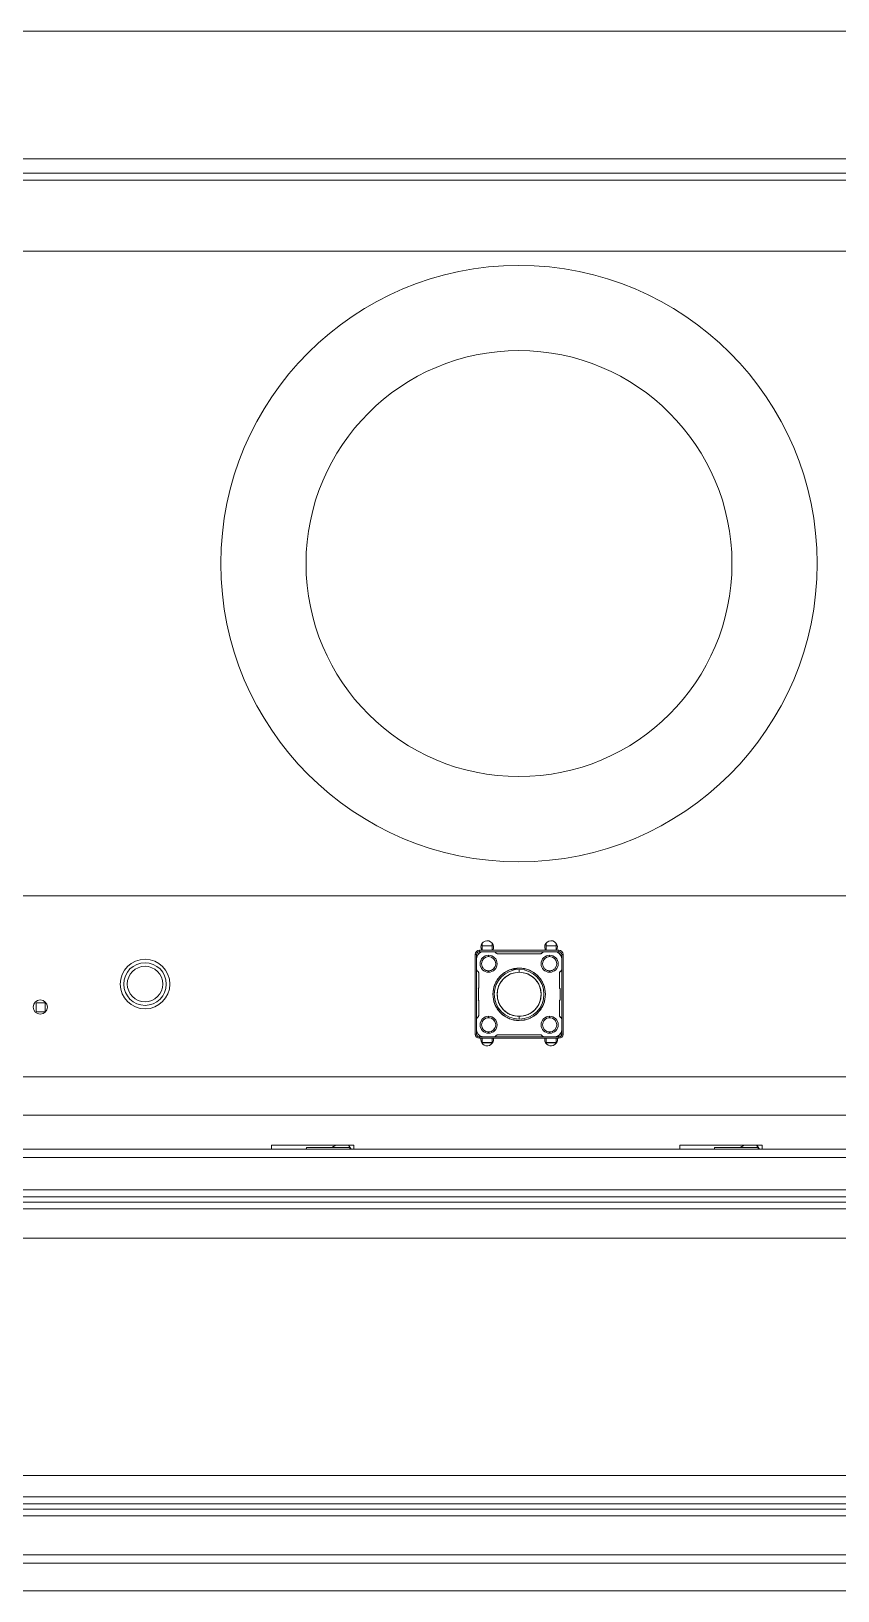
# Model space of a CAD drawing. Header units: millimetres. Extents: x -1 to 210, y -19 to 296.
# Drawn here: x 70.4 to 127.2, y 186.2 to 296.1 of the extents above; entities that cross this region are included whole.
import ezdxf

# ---------------------------------------------------------------- set-up
doc = ezdxf.new("R2010")
doc.units = ezdxf.units.MM

msp = doc.modelspace()

# ---------------------------------------------------------------- linework, layer by layer
at = {"color": 7, "linetype": 'Continuous', "lineweight": 15}
for p, q in [((48.35, 296.08), (161.13, 296.08)), ((161.13, 287.08), (48.35, 287.08)), ((161.13, 286.08), (48.35, 286.08)), ((160.91, 285.58), (48.58, 285.58)), ((158.57, 280.58), (50.91, 280.58)), ((39.45, 235.18), (169.45, 235.18)), ((102.15, 231.85), (102.15, 231.65)), ((102.85, 231.65), (102.85, 231.85)), ((106.65, 231.65), (106.65, 231.85)), ((107.35, 231.85), (107.35, 231.65)), ((101.65, 231.05), (101.65, 225.45)), ((101.75, 231.05), (101.65, 231.05)), ((101.75, 230.75), (101.75, 231.05)), ((101.75, 230.01), (101.75, 230.75)), ((107.55, 231.35), (101.95, 231.35)), ((101.95, 231.25), (101.95, 231.35)), ((101.95, 231.25), (102.25, 231.25)), ((102.15, 231.65), (102.85, 231.65)), ((102.85, 231.65), (102.15, 231.65)), ((102.15, 231.65), (102.15, 231.35)), ((102.31, 231.35), (102.15, 231.35)), ((102.25, 231.25), (102.99, 231.25)), ((102.6, 230.9), (102.6, 231)), ((102.85, 231.35), (102.69, 231.35)), ((102.85, 231.35), (102.85, 231.65)), ((102.99, 231.25), (106.51, 231.25)), ((103.25, 231.1), (106.25, 231.1)), ((106.51, 231.25), (107.25, 231.25)), ((107.35, 231.65), (106.65, 231.65)), ((107.35, 231.65), (106.65, 231.65)), ((106.65, 231.65), (106.65, 231.35)), ((106.81, 231.35), (106.65, 231.35)), ((106.9, 230.9), (106.9, 231)), ((107.35, 231.35), (107.19, 231.35)), ((107.25, 231.25), (107.55, 231.25)), ((107.35, 231.35), (107.35, 231.65)), ((107.55, 231.25), (107.55, 231.35)), ((107.75, 231.05), (107.75, 230.75)), ((107.85, 231.05), (107.75, 231.05)), ((107.75, 230.01), (107.75, 230.75)), ((107.85, 225.45), (107.85, 231.05)), ((101.75, 226.49), (101.75, 230.01)), ((101.9, 228.7), (101.9, 229.75)), ((102.6, 229.8), (102.6, 229.9)), ((104.75, 230.1), (104.09, 229.97)), ((104.75, 229.8), (104.75, 230)), ((106.9, 229.8), (106.9, 229.9)), ((107.6, 229.75), (107.6, 228.7)), ((107.75, 226.49), (107.75, 230.01)), ((101.88, 227.86), (101.88, 228.63)), ((107.63, 228.63), (107.63, 227.86)), ((71.36, 227.64), (70.73, 227.64)), ((70.73, 227.64), (70.73, 227.01)), ((71.36, 227.01), (71.36, 227.64)), ((101.9, 226.75), (101.9, 227.8)), ((107.6, 227.8), (107.6, 226.75)), ((70.73, 227.01), (71.36, 227.01)), ((101.75, 225.75), (101.75, 226.49)), ((102.6, 226.6), (102.6, 226.7)), ((104.75, 226.5), (104.75, 226.7)), ((104.75, 226.4), (104.89, 226.42)), ((106.9, 226.7), (106.9, 226.6)), ((107.75, 226.49), (107.75, 225.75)), ((101.65, 225.45), (101.75, 225.45)), ((101.75, 225.45), (101.75, 225.75)), ((101.95, 225.15), (101.95, 225.25)), ((101.95, 225.25), (102.25, 225.25)), ((102.99, 225.25), (102.25, 225.25)), ((102.6, 225.5), (102.6, 225.6)), ((102.99, 225.25), (106.51, 225.25)), ((106.25, 225.4), (103.25, 225.4)), ((107.25, 225.25), (106.51, 225.25)), ((106.9, 225.6), (106.9, 225.5)), ((107.25, 225.25), (107.55, 225.25)), ((107.55, 225.15), (107.55, 225.25)), ((107.75, 225.45), (107.75, 225.75)), ((107.75, 225.45), (107.85, 225.45)), ((101.95, 225.15), (107.55, 225.15)), ((102.05, 225.07), (102.06, 225.15)), ((102.15, 225.15), (102.31, 225.15)), ((102.15, 225.15), (102.15, 224.85)), ((102.85, 224.85), (102.15, 224.85)), ((102.15, 224.84), (102.15, 224.79)), ((102.85, 224.84), (102.15, 224.84)), ((102.69, 225.15), (102.85, 225.15)), ((102.85, 224.85), (102.85, 225.15)), ((102.85, 224.84), (102.85, 224.79)), ((106.55, 225.07), (106.56, 225.15)), ((106.65, 225.15), (106.65, 224.85)), ((106.65, 225.15), (106.81, 225.15)), ((106.65, 224.85), (107.35, 224.85)), ((106.65, 224.79), (106.65, 224.84)), ((107.35, 224.84), (106.65, 224.84)), ((107.19, 225.15), (107.35, 225.15)), ((107.35, 224.85), (107.35, 225.15)), ((107.35, 224.84), (107.35, 224.79)), ((169.45, 222.43), (39.45, 222.43)), ((193.22, 219.74), (14.74, 219.74)), ((93.11, 217.63), (87.31, 217.63)), ((87.31, 217.63), (87.31, 217.33)), ((91.85, 217.63), (91.56, 217.45)), ((92.83, 217.45), (92.72, 217.63)), ((92.93, 217.33), (92.74, 217.63)), ((93.11, 217.33), (93.11, 217.63)), ((121.86, 217.63), (116.07, 217.63)), ((116.07, 217.63), (116.07, 217.33)), ((120.61, 217.63), (120.31, 217.45)), ((121.58, 217.45), (121.48, 217.63)), ((121.68, 217.33), (121.5, 217.63)), ((121.86, 217.33), (121.86, 217.63)), ((24.77, 217.33), (184.62, 217.33)), ((24.77, 216.75), (184.62, 216.75)), ((89.76, 217.33), (89.77, 217.45)), ((89.77, 217.33), (89.77, 217.45)), ((89.77, 217.45), (92.83, 217.45)), ((92.83, 217.45), (92.83, 217.33)), ((118.52, 217.33), (118.52, 217.45)), ((118.52, 217.45), (121.58, 217.45)), ((118.52, 217.33), (118.52, 217.45)), ((121.58, 217.45), (121.58, 217.33)), ((181.71, 214.47), (27.8, 214.47)), ((27.8, 213.13), (181.71, 213.13)), ((181.23, 213.99), (28.28, 213.99)), ((28.28, 213.6), (181.23, 213.6)), ((179.13, 211.08), (30.38, 211.08)), ((30.38, 194.37), (179.13, 194.37)), ((181.71, 192.85), (27.8, 192.85)), ((181.23, 192.37), (28.28, 192.37)), ((27.8, 191.51), (181.71, 191.51)), ((28.28, 191.98), (181.23, 191.98)), ((184.62, 188.77), (24.77, 188.77)), ((184.62, 188.19), (24.77, 188.19)), ((14.74, 186.24), (193.22, 186.24))]:
    msp.add_line(p, q, dxfattribs=at)
at = {"color": 7, "linetype": 'Continuous', "lineweight": 15, "flags": 128}
for points in [[(102.11, 231.35), (102.09, 231.4), (102.05, 231.57)], [(106.61, 231.35), (106.59, 231.4), (106.55, 231.57)]]:
    msp.add_lwpolyline(points, dxfattribs=at)
at = {"color": 7, "linetype": 'Continuous', "lineweight": 15}
for centre, radius in [((104.74, 258.58), 21), ((104.74, 258.58), 15), ((78.4, 228.97), 1.75), ((78.4, 228.97), 1.5), ((78.4, 228.97), 1.25), ((71.02, 227.35), 0.5)]:
    msp.add_circle(centre, radius, dxfattribs=at)
for centre, radius, start, end in [((102.5, 231.57), 0.45, 330.006, 180), ((107, 231.57), 0.45, 330.006, 180), ((101.95, 231.05), 0.3, 90, 180), ((102.25, 230.75), 0.5, 90, 180), ((101.95, 231.05), 0.2, 90, 180), ((102.6, 230.4), 0.6, 90, 270), ((102.6, 230.4), 0.5, 90, 270), ((102.6, 230.4), 0.6, 270, 90), ((102.6, 230.4), 0.5, 270, 90), ((102.99, 231.1), 0.15, 30, 90), ((103.25, 231.25), 0.15, 210, 270), ((106.25, 231.25), 0.15, 270, 330), ((106.9, 230.4), 0.6, 90, 270), ((106.51, 231.1), 0.15, 90, 150), ((106.9, 230.4), 0.5, 90, 270), ((106.9, 230.4), 0.6, 270, 90), ((106.9, 230.4), 0.5, 270, 90), ((107.25, 230.75), 0.5, 0, 90), ((107.55, 231.05), 0.3, 0, 90), ((107.55, 231.05), 0.2, 0, 90), ((101.9, 230.01), 0.15, 180, 240), ((101.75, 229.75), 0.15, 0, 60), ((104.75, 228.25), 1.85, 90, 270), ((104.75, 228.25), 1.75, 90, 270), ((104.75, 228.25), 1.55, 90, 270), ((104.75, 228.25), 1.85, 270, 90), ((104.75, 228.25), 1.75, 270, 90), ((104.75, 228.25), 1.55, 270, 90), ((107.75, 229.75), 0.15, 120, 180), ((107.6, 230.01), 0.15, 300, 0), ((101.8, 228.7), 0.1, 318.5904, 0), ((107.7, 228.7), 0.1, 180, 221.4096), ((101.8, 227.8), 0.1, 0, 41.4096), ((107.7, 227.8), 0.1, 138.5904, 180), ((101.9, 226.49), 0.15, 120, 180), ((101.75, 226.75), 0.15, 300, 0), ((102.6, 226.1), 0.6, 90, 270), ((102.6, 226.1), 0.5, 90, 270), ((102.6, 226.1), 0.6, 270, 90), ((102.6, 226.1), 0.5, 270, 90), ((106.9, 226.1), 0.6, 90, 270), ((106.9, 226.1), 0.5, 90, 270), ((106.9, 226.1), 0.6, 270, 90), ((106.9, 226.1), 0.5, 270, 90), ((107.75, 226.75), 0.15, 180, 240), ((107.6, 226.49), 0.15, 0, 60), ((101.95, 225.45), 0.3, 180, 270), ((102.25, 225.75), 0.5, 180, 270), ((101.95, 225.45), 0.2, 180, 270), ((102.99, 225.4), 0.15, 270, 330), ((103.25, 225.25), 0.15, 90, 150), ((106.25, 225.25), 0.15, 30, 90), ((106.51, 225.4), 0.15, 210, 270), ((107.25, 225.75), 0.5, 270, 0), ((107.55, 225.45), 0.3, 270, 0), ((107.55, 225.45), 0.2, 270, 0), ((102.5, 225.07), 0.45, 180, 9.5994), ((107, 225.07), 0.45, 180, 9.5994)]:
    msp.add_arc(centre, radius, start, end, dxfattribs=at)
for points, knots in [([(101.75, 230.75), (101.76, 230.81), (101.77, 230.91), (101.83, 231.02), (101.9, 231.1), (101.97, 231.17), (102.09, 231.23), (102.19, 231.24), (102.25, 231.25)], [0, 0, 0, 0, 0.23944, 0.369377, 0.499998, 0.629935, 0.760556, 1, 1, 1, 1]), ([(101.95, 231.25), (101.93, 231.24), (101.87, 231.24), (101.82, 231.2), (101.78, 231.16), (101.76, 231.11), (101.75, 231.07), (101.75, 231.05)], [0, 0, 0, 0, 0.250842, 0.499129, 0.624047, 0.745972, 1, 1, 1, 1]), ([(102.6, 230.9), (102.54, 230.89), (102.44, 230.88), (102.33, 230.82), (102.25, 230.75), (102.18, 230.67), (102.12, 230.56), (102.11, 230.46), (102.1, 230.4)], [0, 0, 0, 0, 0.239444, 0.368225, 0.499999, 0.628783, 0.76056, 1, 1, 1, 1]), ([(102.15, 231.35), (102.15, 231.39), (102.15, 231.47), (102.15, 231.57), (102.15, 231.63), (102.15, 231.64), (102.15, 231.65)], [0, 0, 0, 0, 0.250553, 0.499895, 0.747775, 1, 1, 1, 1]), ([(103.1, 230.4), (103.09, 230.46), (103.08, 230.56), (103.02, 230.67), (102.96, 230.75), (102.88, 230.82), (102.76, 230.88), (102.66, 230.89), (102.6, 230.9)], [0, 0, 0, 0, 0.2394407, 0.3682195, 0.4999999, 0.6287739, 0.7605583, 1, 1, 1, 1]), ([(102.85, 231.65), (102.85, 231.64), (102.85, 231.63), (102.85, 231.57), (102.85, 231.47), (102.85, 231.39), (102.85, 231.35)], [0, 0, 0, 0, 0.250549, 0.499894, 0.747774, 1, 1, 1, 1]), ([(102.99, 231.25), (103, 231.25), (103.03, 231.24), (103.07, 231.23), (103.1, 231.2), (103.11, 231.18), (103.12, 231.17)], [0, 0, 0, 0, 0.251207, 0.499908, 0.745869, 1, 1, 1, 1]), ([(103.12, 231.17), (103.13, 231.16), (103.14, 231.14), (103.18, 231.12), (103.21, 231.1), (103.24, 231.1), (103.25, 231.1)], [0, 0, 0, 0, 0.251218, 0.499902, 0.74587, 1, 1, 1, 1]), ([(106.25, 231.1), (106.26, 231.1), (106.29, 231.1), (106.33, 231.12), (106.36, 231.14), (106.37, 231.16), (106.38, 231.17)], [0, 0, 0, 0, 0.251211, 0.499911, 0.74587, 1, 1, 1, 1]), ([(106.38, 231.17), (106.39, 231.18), (106.4, 231.2), (106.44, 231.23), (106.47, 231.24), (106.5, 231.25), (106.51, 231.25)], [0, 0, 0, 0, 0.251214, 0.499892, 0.745875, 1, 1, 1, 1]), ([(106.9, 230.9), (106.84, 230.89), (106.74, 230.88), (106.63, 230.82), (106.55, 230.75), (106.48, 230.67), (106.42, 230.56), (106.41, 230.46), (106.4, 230.4)], [0, 0, 0, 0, 0.239442, 0.368224, 0.499998, 0.628782, 0.760559, 1, 1, 1, 1]), ([(106.65, 231.35), (106.65, 231.39), (106.65, 231.47), (106.65, 231.57), (106.65, 231.63), (106.65, 231.64), (106.65, 231.65)], [0, 0, 0, 0, 0.250553, 0.499895, 0.747775, 1, 1, 1, 1]), ([(107.4, 230.4), (107.39, 230.46), (107.38, 230.56), (107.32, 230.67), (107.26, 230.75), (107.18, 230.82), (107.06, 230.88), (106.96, 230.89), (106.9, 230.9)], [0, 0, 0, 0, 0.23944, 0.368218, 0.499998, 0.628777, 0.760557, 1, 1, 1, 1]), ([(107.25, 231.25), (107.31, 231.24), (107.41, 231.23), (107.53, 231.17), (107.61, 231.1), (107.67, 231.02), (107.73, 230.91), (107.74, 230.81), (107.75, 230.75)], [0, 0, 0, 0, 0.239445, 0.368219, 0.500001, 0.628777, 0.76056, 1, 1, 1, 1]), ([(107.35, 231.65), (107.35, 231.64), (107.35, 231.63), (107.35, 231.57), (107.35, 231.47), (107.35, 231.39), (107.35, 231.35)], [0, 0, 0, 0, 0.250549, 0.499894, 0.747774, 1, 1, 1, 1]), ([(107.75, 231.05), (107.75, 231.07), (107.74, 231.13), (107.7, 231.18), (107.66, 231.21), (107.62, 231.24), (107.58, 231.24), (107.55, 231.25)], [0, 0, 0, 0, 0.2508472, 0.4991179, 0.6240527, 0.7459804, 1, 1, 1, 1]), ([(101.83, 229.88), (101.82, 229.88), (101.79, 229.9), (101.77, 229.93), (101.75, 229.97), (101.75, 229.99), (101.75, 230.01)], [0, 0, 0, 0, 0.25121, 0.499893, 0.745853, 1, 1, 1, 1]), ([(101.9, 229.75), (101.9, 229.76), (101.9, 229.79), (101.88, 229.82), (101.86, 229.85), (101.84, 229.87), (101.83, 229.88)], [0, 0, 0, 0, 0.251231, 0.499898, 0.745889, 1, 1, 1, 1]), ([(102.1, 230.4), (102.11, 230.33), (102.12, 230.24), (102.18, 230.12), (102.24, 230.04), (102.32, 229.98), (102.44, 229.91), (102.54, 229.9), (102.6, 229.9)], [0, 0, 0, 0, 0.239447, 0.368225, 0.500003, 0.628776, 0.760559, 1, 1, 1, 1]), ([(102.6, 229.9), (102.66, 229.9), (102.76, 229.91), (102.88, 229.98), (102.96, 230.04), (103.02, 230.12), (103.08, 230.24), (103.09, 230.33), (103.1, 230.4)], [0, 0, 0, 0, 0.23944, 0.36822, 0.499993, 0.628778, 0.760552, 1, 1, 1, 1]), ([(104.75, 230.1), (104.52, 230.07), (104.16, 230.03), (103.73, 229.8), (103.43, 229.56), (103.19, 229.27), (102.97, 228.84), (102.86, 228.25), (102.97, 227.65), (103.19, 227.22), (103.43, 226.93), (103.73, 226.69), (104.16, 226.46), (104.52, 226.42), (104.75, 226.4)], [0, 0, 0, 0, 0.119722, 0.184814, 0.25, 0.315093, 0.380279, 0.5, 0.619722, 0.684814, 0.75, 0.815093, 0.880279, 1, 1, 1, 1]), ([(104.75, 229.8), (104.56, 229.78), (104.26, 229.74), (103.89, 229.55), (103.65, 229.35), (103.45, 229.1), (103.25, 228.74), (103.22, 228.44), (103.2, 228.25)], [0, 0, 0, 0, 0.239443, 0.36961, 0.5, 0.630168, 0.760556, 1, 1, 1, 1]), ([(104.75, 226.4), (104.98, 226.42), (105.34, 226.46), (105.77, 226.69), (106.07, 226.93), (106.31, 227.22), (106.53, 227.65), (106.65, 228.25), (106.53, 228.84), (106.31, 229.27), (106.07, 229.56), (105.77, 229.8), (105.34, 230.03), (104.98, 230.07), (104.75, 230.1)], [0, 0, 0, 0, 0.119721, 0.184814, 0.25, 0.315093, 0.380278, 0.5, 0.619721, 0.684815, 0.75, 0.815093, 0.880278, 1, 1, 1, 1]), ([(105.48, 229.94), (105.47, 229.95), (105.25, 230.07), (104.99, 230.08), (104.75, 230.1)], [0, 0, 0, 0, 0.078083, 1, 1, 1, 1]), ([(106.3, 228.25), (106.28, 228.44), (106.25, 228.74), (106.06, 229.1), (105.86, 229.35), (105.61, 229.55), (105.25, 229.74), (104.95, 229.78), (104.75, 229.8)], [0, 0, 0, 0, 0.239444, 0.369612, 0.5, 0.630168, 0.760557, 1, 1, 1, 1]), ([(106.4, 230.4), (106.41, 230.33), (106.42, 230.24), (106.48, 230.12), (106.54, 230.04), (106.62, 229.98), (106.74, 229.91), (106.84, 229.9), (106.9, 229.9)], [0, 0, 0, 0, 0.239447, 0.368225, 0.500003, 0.628776, 0.760559, 1, 1, 1, 1]), ([(106.9, 229.9), (106.96, 229.9), (107.06, 229.91), (107.18, 229.98), (107.26, 230.04), (107.32, 230.12), (107.38, 230.24), (107.39, 230.33), (107.4, 230.4)], [0, 0, 0, 0, 0.23944, 0.368221, 0.499993, 0.628776, 0.760552, 1, 1, 1, 1]), ([(107.68, 229.88), (107.67, 229.87), (107.64, 229.85), (107.62, 229.82), (107.6, 229.79), (107.6, 229.76), (107.6, 229.75)], [0, 0, 0, 0, 0.251215, 0.499911, 0.745886, 1, 1, 1, 1]), ([(107.75, 230.01), (107.75, 229.99), (107.75, 229.97), (107.73, 229.93), (107.71, 229.9), (107.69, 229.88), (107.68, 229.88)], [0, 0, 0, 0, 0.25122, 0.49992, 0.745862, 1, 1, 1, 1]), ([(101.88, 228.63), (101.88, 228.64), (101.9, 228.66), (101.9, 228.68), (101.9, 228.7)], [0, 0, 0, 0, 0.499996, 1, 1, 1, 1]), ([(107.6, 228.7), (107.6, 228.68), (107.6, 228.66), (107.62, 228.64), (107.63, 228.63)], [0, 0, 0, 0, 0.500004, 1, 1, 1, 1]), ([(101.9, 227.8), (101.9, 227.81), (101.9, 227.83), (101.88, 227.85), (101.88, 227.86)], [0, 0, 0, 0, 0.500055, 1, 1, 1, 1]), ([(103.2, 228.25), (103.22, 228.05), (103.25, 227.75), (103.45, 227.39), (103.65, 227.14), (103.89, 226.94), (104.25, 226.75), (104.56, 226.72), (104.75, 226.7)], [0, 0, 0, 0, 0.239442, 0.368952, 0.500003, 0.629515, 0.760556, 1, 1, 1, 1]), ([(104.75, 226.7), (104.95, 226.72), (105.25, 226.75), (105.61, 226.94), (105.85, 227.14), (106.06, 227.39), (106.25, 227.75), (106.28, 228.05), (106.3, 228.25)], [0, 0, 0, 0, 0.239444, 0.368954, 0.500006, 0.629514, 0.760558, 1, 1, 1, 1]), ([(107.63, 227.86), (107.62, 227.85), (107.6, 227.83), (107.6, 227.81), (107.6, 227.8)], [0, 0, 0, 0, 0.499945, 1, 1, 1, 1]), ([(101.75, 226.49), (101.75, 226.5), (101.75, 226.53), (101.77, 226.56), (101.79, 226.59), (101.82, 226.61), (101.83, 226.62)], [0, 0, 0, 0, 0.251229, 0.499893, 0.745882, 1, 1, 1, 1]), ([(101.83, 226.62), (101.84, 226.62), (101.86, 226.64), (101.88, 226.67), (101.9, 226.71), (101.9, 226.73), (101.9, 226.75)], [0, 0, 0, 0, 0.251202, 0.499886, 0.745853, 1, 1, 1, 1]), ([(102.6, 226.6), (102.54, 226.59), (102.44, 226.58), (102.33, 226.52), (102.25, 226.45), (102.18, 226.37), (102.12, 226.26), (102.11, 226.16), (102.1, 226.1)], [0, 0, 0, 0, 0.239444, 0.368219, 0.5, 0.628776, 0.760551, 1, 1, 1, 1]), ([(103.1, 226.1), (103.09, 226.16), (103.08, 226.26), (103.02, 226.37), (102.96, 226.45), (102.88, 226.52), (102.76, 226.58), (102.66, 226.59), (102.6, 226.6)], [0, 0, 0, 0, 0.239449, 0.368227, 0.499999, 0.628778, 0.760558, 1, 1, 1, 1]), ([(104.02, 226.55), (104.04, 226.54), (104.26, 226.43), (104.51, 226.41), (104.75, 226.4)], [0, 0, 0, 0, 0.0776478, 1, 1, 1, 1]), ([(106.9, 226.6), (106.84, 226.59), (106.74, 226.58), (106.63, 226.52), (106.55, 226.45), (106.48, 226.37), (106.42, 226.26), (106.41, 226.16), (106.4, 226.1)], [0, 0, 0, 0, 0.2394441, 0.3682209, 0.5, 0.6287757, 0.7605516, 1, 1, 1, 1]), ([(107.4, 226.1), (107.39, 226.16), (107.38, 226.26), (107.32, 226.37), (107.26, 226.45), (107.18, 226.52), (107.06, 226.58), (106.96, 226.59), (106.9, 226.6)], [0, 0, 0, 0, 0.239449, 0.368227, 0.499999, 0.628778, 0.760558, 1, 1, 1, 1]), ([(107.6, 226.75), (107.6, 226.73), (107.6, 226.71), (107.62, 226.67), (107.64, 226.64), (107.67, 226.62), (107.68, 226.62)], [0, 0, 0, 0, 0.251222, 0.499879, 0.74586, 1, 1, 1, 1]), ([(107.68, 226.62), (107.69, 226.61), (107.71, 226.59), (107.73, 226.56), (107.75, 226.53), (107.75, 226.5), (107.75, 226.49)], [0, 0, 0, 0, 0.2512143, 0.49991, 0.7458886, 1, 1, 1, 1]), ([(102.25, 225.25), (102.19, 225.25), (102.09, 225.26), (101.98, 225.33), (101.9, 225.39), (101.83, 225.47), (101.77, 225.59), (101.76, 225.68), (101.75, 225.75)], [0, 0, 0, 0, 0.239445, 0.368219, 0.500001, 0.628777, 0.76056, 1, 1, 1, 1]), ([(101.75, 225.45), (101.75, 225.42), (101.76, 225.37), (101.8, 225.31), (101.84, 225.28), (101.89, 225.25), (101.92, 225.25), (101.95, 225.25)], [0, 0, 0, 0, 0.250845, 0.499137, 0.624051, 0.745983, 1, 1, 1, 1]), ([(102.1, 226.1), (102.11, 226.03), (102.12, 225.94), (102.18, 225.82), (102.24, 225.74), (102.32, 225.68), (102.44, 225.61), (102.54, 225.6), (102.6, 225.6)], [0, 0, 0, 0, 0.23944, 0.368217, 0.499997, 0.628776, 0.760555, 1, 1, 1, 1]), ([(102.6, 225.6), (102.66, 225.6), (102.76, 225.61), (102.88, 225.68), (102.96, 225.74), (103.02, 225.82), (103.08, 225.94), (103.09, 226.03), (103.1, 226.1)], [0, 0, 0, 0, 0.239442, 0.36822, 0.499999, 0.628777, 0.76056, 1, 1, 1, 1]), ([(103.12, 225.32), (103.11, 225.31), (103.1, 225.29), (103.07, 225.27), (103.03, 225.25), (103, 225.25), (102.99, 225.25)], [0, 0, 0, 0, 0.251214, 0.499922, 0.745887, 1, 1, 1, 1]), ([(103.25, 225.4), (103.24, 225.4), (103.21, 225.39), (103.18, 225.38), (103.14, 225.35), (103.13, 225.33), (103.12, 225.32)], [0, 0, 0, 0, 0.251223, 0.499909, 0.745903, 1, 1, 1, 1]), ([(106.38, 225.32), (106.37, 225.33), (106.36, 225.35), (106.33, 225.38), (106.29, 225.39), (106.26, 225.4), (106.25, 225.4)], [0, 0, 0, 0, 0.251186, 0.499903, 0.745877, 1, 1, 1, 1]), ([(106.51, 225.25), (106.5, 225.25), (106.47, 225.25), (106.44, 225.27), (106.4, 225.29), (106.39, 225.31), (106.38, 225.32)], [0, 0, 0, 0, 0.251213, 0.49989, 0.745875, 1, 1, 1, 1]), ([(106.4, 226.1), (106.41, 226.03), (106.42, 225.94), (106.48, 225.82), (106.54, 225.74), (106.62, 225.68), (106.74, 225.61), (106.84, 225.6), (106.9, 225.6)], [0, 0, 0, 0, 0.2394394, 0.3682174, 0.499997, 0.6287763, 0.7605555, 1, 1, 1, 1]), ([(106.9, 225.6), (106.96, 225.6), (107.06, 225.61), (107.18, 225.68), (107.26, 225.74), (107.32, 225.82), (107.38, 225.94), (107.39, 226.03), (107.4, 226.1)], [0, 0, 0, 0, 0.239442, 0.36822, 0.499999, 0.628777, 0.76056, 1, 1, 1, 1]), ([(107.75, 225.75), (107.74, 225.68), (107.73, 225.59), (107.67, 225.47), (107.61, 225.39), (107.53, 225.33), (107.41, 225.26), (107.31, 225.25), (107.25, 225.25)], [0, 0, 0, 0, 0.239439, 0.369378, 0.499998, 0.629933, 0.760556, 1, 1, 1, 1]), ([(107.55, 225.25), (107.58, 225.25), (107.63, 225.26), (107.69, 225.29), (107.72, 225.33), (107.74, 225.38), (107.75, 225.42), (107.75, 225.45)], [0, 0, 0, 0, 0.250842, 0.499129, 0.624047, 0.745972, 1, 1, 1, 1]), ([(102.15, 225.15), (102.15, 225.11), (102.15, 225.02), (102.15, 224.93), (102.15, 224.86), (102.15, 224.85), (102.15, 224.85)], [0, 0, 0, 0, 0.250542, 0.499888, 0.747772, 1, 1, 1, 1]), ([(102.85, 225.15), (102.85, 225.11), (102.85, 225.02), (102.85, 224.93), (102.85, 224.86), (102.85, 224.85), (102.85, 224.85)], [0, 0, 0, 0, 0.250542, 0.499888, 0.747772, 1, 1, 1, 1]), ([(106.65, 224.85), (106.65, 224.85), (106.65, 224.86), (106.65, 224.93), (106.65, 225.02), (106.65, 225.11), (106.65, 225.15)], [0, 0, 0, 0, 0.250553, 0.499902, 0.747785, 1, 1, 1, 1]), ([(107.35, 225.15), (107.35, 225.11), (107.35, 225.02), (107.35, 224.93), (107.35, 224.86), (107.35, 224.85), (107.35, 224.85)], [0, 0, 0, 0, 0.250542, 0.499888, 0.747772, 1, 1, 1, 1])]:
    msp.add_open_spline(points, degree=3, knots=knots, dxfattribs=at)

doc.saveas('drawing.dxf')
